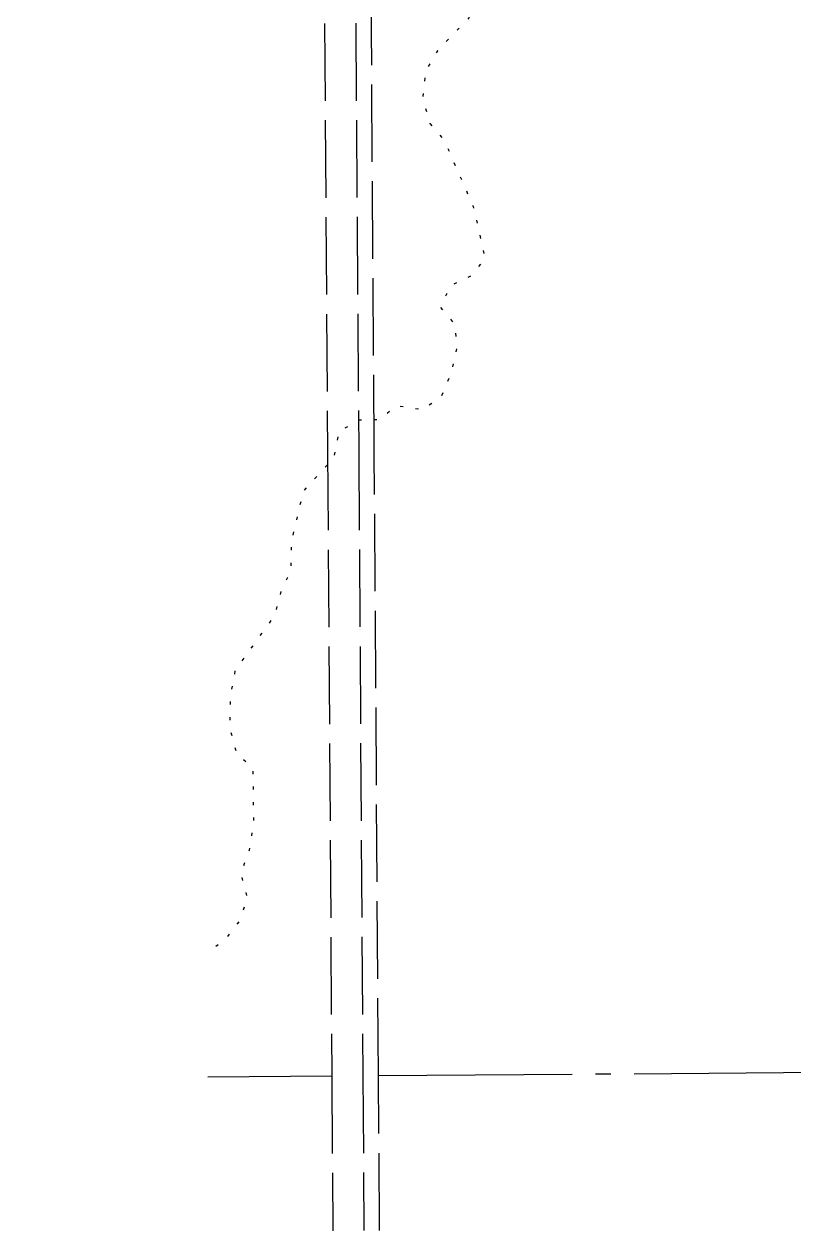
# Model space of a CAD drawing. Extents: x 522868 to 559106, y 6019929 to 6031707.
# Drawn here: x 530541 to 531038, y 6027179 to 6027958 of the extents above; entities that cross this region are included whole.
import ezdxf

# ---------------------------------------------------------------- set-up
doc = ezdxf.new("R2010")
doc.units = 0
doc.header["$LTSCALE"] = 5
for name, pattern in [('foc-QUARTERLINE', [33, 25, -3, 2, -3]), ('foc-UNSURVEYED', [12.5, 10, -2.5]), ('foc-WHEELTRACKS', [2, 0.4, -1.6])]:
    doc.linetypes.add(name, pattern=pattern)
for name, color, linetype in [('L-SECQ', 8, 'foc-QUARTERLINE'), ('L-USEC', 7, 'foc-UNSURVEYED'), ('T-WATER-P3', 160, 'foc-WHEELTRACKS')]:
    doc.layers.add(name, color=color, linetype=linetype)

msp = doc.modelspace()

# ---------------------------------------------------------------- linework, layer by layer
at = {"layer": 'L-SECQ', "flags": 128}
for points in [[(530769.584, 6027279.17), (531526.426, 6027284.778)], [(530659.587, 6027278.354), (530739.425, 6027278.946)]]:
    msp.add_lwpolyline(points, dxfattribs=at)
at = {"layer": 'L-USEC'}
for p, q in [((530733.998, 6028083.085), (530736.712, 6027681.016)), ((530754.104, 6028083.221), (530756.818, 6027681.151)), ((530766.871, 6027681.241), (530764.157, 6028083.31)), ((530736.712, 6027681.016), (530739.425, 6027278.946)), ((530756.818, 6027681.151), (530759.531, 6027279.082)), ((530769.584, 6027279.17), (530766.871, 6027681.241)), ((530739.425, 6027278.946), (530740.1, 6027178.987)), ((530759.531, 6027279.082), (530760.206, 6027179.137)), ((530770.258, 6027179.211), (530769.584, 6027279.17))]:
    msp.add_line(p, q, dxfattribs=at)
at = {"layer": 'T-WATER-P3', "flags": 128}
msp.add_lwpolyline([(530540.972, 6028657.945), (530555.925, 6028641.994), (530568.293, 6028634.136), (530584.016, 6028608.54), (530600.503, 6028611.614), (530613.869, 6028606.548), (530622.039, 6028594.48), (530638.777, 6028591.136), (530640.071, 6028578.022), (530638.438, 6028560.314), (530676.449, 6028536.646), (530684.326, 6028524.328), (530690.186, 6028509.187), (530694.108, 6028470.445), (530708.244, 6028421.617), (530715.485, 6028408.44), (530765.848, 6028355.411), (530774.252, 6028343.53), (530785.53, 6028311.915), (530788.768, 6028294.054), (530789.364, 6028256.053), (530786.22, 6028238.661), (530780.899, 6028223.788), (530771.614, 6028212.939), (530748.529, 6028195.492), (530739.806, 6028183.881), (530742.146, 6028153.86), (530737.613, 6028138.769), (530745.181, 6028124.702), (530776.308, 6028096.202), (530798.472, 6028078.185), (530799.994, 6028063.455), (530803.778, 6028047.412), (530812.356, 6028035.777), (530815.472, 6028001.875), (530828.889, 6027995.129), (530831.976, 6027978.284), (530827.909, 6027961.646), (530807.578, 6027940.499), (530799.92, 6027927.415), (530798.107, 6027909.763), (530802.795, 6027893.567), (530812.143, 6027882.316), (530830.711, 6027839.928), (530838.317, 6027806.58), (530829.581, 6027795.389), (530815.666, 6027788.667), (530809.591, 6027774.911), (530818.871, 6027763.897), (530819.944, 6027748.073), (530816.109, 6027731.742), (530809.993, 6027717.325), (530798.236, 6027708.746), (530781.521, 6027711.308), (530769.894, 6027702.373), (530757.171, 6027701.994), (530744.111, 6027694.876), (530740.721, 6027677.658), (530721.113, 6027656.472), (530713.311, 6027624.105), (530712.977, 6027605.177), (530706.659, 6027591.474), (530702.495, 6027576.093), (530677.007, 6027540.618), (530673.97, 6027523.65), (530673.47, 6027504.236), (530677.81, 6027487.669), (530688.505, 6027477.538), (530688.913, 6027441.814), (530686.247, 6027424.557), (530680.676, 6027409.974), (530684.96, 6027393.286), (530679.398, 6027378.406), (530670.727, 6027367.095), (530659.048, 6027358.132)], dxfattribs=at)

doc.saveas('drawing.dxf')
